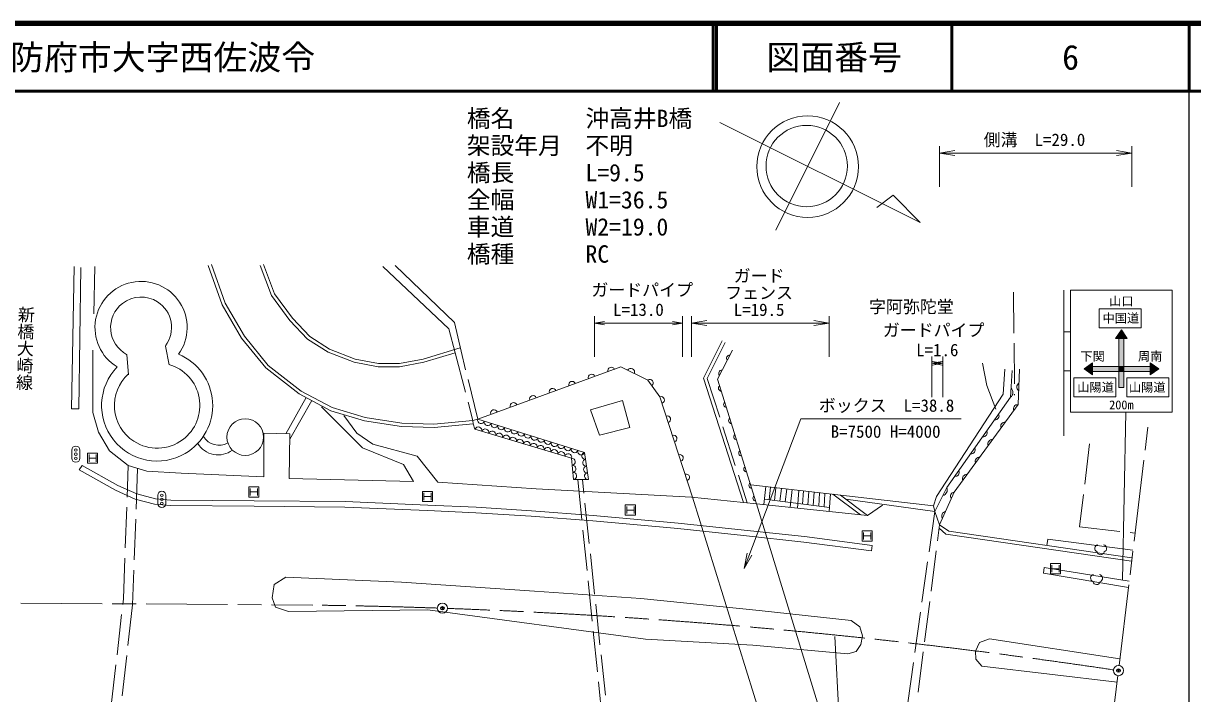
# Model space of a CAD drawing. Units: millimetres, scale not verified. Extents: x 40000 to 680000, y 20000 to 380000.
# Drawn here: x 406984 to 579500, y 281147 to 380000 of the extents above; entities that cross this region are included whole.
import ezdxf
from ezdxf.enums import TextEntityAlignment as Align

# ---------------------------------------------------------------- set-up
doc = ezdxf.new("R2010")
doc.units = ezdxf.units.MM
doc.header["$LTSCALE"] = 1000
doc.header["$PDMODE"] = 32
doc.header["$PDSIZE"] = 500
doc.linetypes.add('CHAIN', pattern=[18.5, 12, -1.5, 3.5, -1.5])
doc.linetypes.add('DASHED', pattern=[7.5, 6, -1.5])
for name, color, linetype, lineweight in [('M-BGD', 7, 'Continuous', 13), ('M-BGD-EXST', 7, 'Continuous', 13), ('M-BMK', 2, 'CHAIN', 13), ('M-BMK-SRVR', 3, 'Continuous', 13), ('M-STR-HTXT', 7, 'Continuous', 13), ('M-STR-STR1', 1, 'Continuous', 13), ('M-STR-STRC', 7, 'Continuous', 13), ('M-STR-STRD', 7, 'Continuous', 13), ('M-TTL', 2, 'Continuous', 140), ('M-TTL-BAND', 7, 'Continuous', 25), ('M-TTL-LINE', 7, 'Continuous', 50)]:
    doc.layers.add(name, color=color, linetype=linetype, lineweight=lineweight)
for name, color, linetype in [('M-BMK-HTXT', 7, 'Continuous'), ('M-OTRS', 6, 'Continuous'), ('M-TTL-TXT', 7, 'Continuous')]:
    doc.layers.add(name, color=color, linetype=linetype)
doc.styles.add('@ＭＳ ゴシック', font='')
doc.styles.add('ＭＳ ゴシック', font='')
doc.styles.get('@ＭＳ ゴシック').set_extended_font_data('@MS Gothic')
doc.styles.get('ＭＳ ゴシック').set_extended_font_data('MS Gothic')

# ---------------------------------------------------------------- blocks, each defined once
blk = doc.blocks.new('open_arrow')
at = {"color": 0, "linetype": 'Continuous', "lineweight": -2}
blk.add_lwpolyline([(7.5, 1.25), (0, 0), (7.5, -1.25)], dxfattribs=at)

msp = doc.modelspace()

# ---------------------------------------------------------------- hatches: boundary and pattern name
at = {"layer": 'M-STR-STRC'}
for points in [[(568991, 334786), (569866, 333536), (569366, 333536), (568616, 333536), (568116, 333536)], [(568616, 333536), (569366, 333536), (569366, 329411), (568616, 329411)], [(564741, 329911), (564741, 329411), (564741, 328661), (564741, 328161), (563491, 329036)], [(573241, 329411), (573241, 329911), (574491, 329036), (573241, 328161), (573241, 328661)], [(563491, 329036), (564026, 329411), (564741, 329411), (564741, 328661), (564741, 328161)], [(564741, 329411), (568616, 329411), (568616, 328661), (564741, 328661)], [(568616, 329411), (569366, 329411), (569366, 328661), (568616, 328661)], [(568616, 328661), (569366, 328661), (569366, 326286), (568616, 326286)], [(569366, 329411), (573241, 329411), (573241, 328661), (569366, 328661)]]:
    msp.add_hatch(color=256, dxfattribs=at).paths.add_polyline_path(points)

# ---------------------------------------------------------------- linework, layer by layer
at = {"layer": 'M-BGD'}
for p, q in [((414493, 344136), (414082, 323149)), ((415179, 323149), (415453, 343999)), ((417511, 344136), (417374, 337141)), ((436303, 338512), (434246, 344273)), ((436758, 338724), (434716, 344441)), ((441927, 344273), (443573, 339884)), ((442395, 344449), (444016, 340125)), ((460033, 344136), (469772, 334946)), ((470595, 335906), (461816, 344273)), ((443573, 339884), (446316, 336180)), ((444016, 340125), (446700, 336503)), ((439184, 333574), (436303, 338512)), ((439596, 333859), (436758, 338724)), ((446700, 336503), (449243, 333826)), ((446316, 336180), (448922, 333437)), ((469772, 334946), (470693, 331395)), ((471555, 331654), (470595, 335906)), ((442750, 329185), (439184, 333574)), ((443102, 329544), (439596, 333859)), ((448922, 333437), (451940, 331517)), ((449243, 333826), (452168, 331964)), ((510099, 333163), (507356, 327676)), ((417237, 331791), (417237, 322601)), ((427973, 332393), (428473, 329643)), ((451940, 331517), (455781, 330008)), ((452168, 331964), (455921, 330490)), ((465949, 330494), (471412, 332133)), ((466068, 330008), (470693, 331395)), ((509414, 327539), (511608, 331791)), ((422224, 331143), (422474, 328143)), ((447960, 325766), (443102, 329544)), ((455781, 330008), (459347, 329322)), ((455921, 330490), (459395, 329822)), ((459395, 329822), (462454, 329822)), ((462454, 329822), (465949, 330494)), ((462502, 329322), (466068, 330008)), ((548490, 329893), (549146, 326613)), ((447688, 325344), (442750, 329185)), ((459347, 329322), (462502, 329322)), ((495148, 329322), (474024, 321641)), ((499126, 327402), (495148, 329322)), ((551552, 325301), (551770, 329018)), ((552864, 328799), (552645, 324863)), ((553739, 323770), (553957, 329018)), ((500909, 324933), (499126, 327402)), ((507356, 327676), (513246, 309351)), ((515175, 309158), (509414, 327539)), ((549146, 326613), (550458, 323114)), ((445688, 319468), (448722, 324797)), ((449540, 324364), (446301, 318695)), ((452352, 322875), (447688, 325344)), ((452543, 323339), (447960, 325766)), ((490644, 323004), (495386, 324359)), ((495386, 324359), (496486, 320379)), ((505716, 310111), (500909, 324933)), ((541711, 310212), (551552, 325301)), ((552645, 324863), (543242, 311524)), ((414082, 323149), (415179, 323149)), ((457015, 317388), (450980, 323424)), ((457290, 321366), (452352, 322875)), ((457400, 321855), (452543, 323339)), ((491999, 319279), (490644, 323004)), ((544336, 310868), (553739, 323770)), ((417237, 322601), (418060, 319720)), ((454272, 322189), (456192, 319583)), ((462776, 320543), (457290, 321366)), ((462821, 321042), (457400, 321855)), ((467561, 320907), (462821, 321042)), ((473291, 321452), (467561, 320907)), ((473338, 320955), (467577, 320406)), ((474024, 321641), (473291, 321452)), ((473338, 320955), (473291, 321452)), ((473613, 320132), (473338, 320955)), ((474024, 321641), (489799, 316702)), ((418060, 319720), (419706, 316977)), ((442476, 313136), (442476, 319583)), ((442476, 319583), (446316, 319446)), ((446316, 319446), (446179, 312862)), ((456192, 319583), (458524, 317937)), ((467577, 320406), (462776, 320543)), ((487878, 315879), (473613, 320132)), ((496486, 320379), (491999, 319279)), ((458524, 317937), (465108, 316154)), ((419706, 316977), (422449, 314782)), ((463051, 314919), (457015, 317388)), ((465108, 316154), (468126, 312313)), ((488153, 312725), (487878, 315879)), ((489799, 316702), (490347, 312725)), ((415652, 314798), (415207, 314130)), ((415207, 314130), (420564, 311130)), ((415652, 314798), (420922, 311846)), ((422449, 314782), (425192, 313959)), ((464560, 312450), (463051, 314919)), ((425192, 313959), (430268, 313685)), ((430268, 313685), (442476, 313136)), ((446179, 312862), (464560, 312450)), ((468126, 312313), (482666, 311353)), ((490347, 312725), (488153, 312725)), ((420564, 311130), (423457, 309845)), ((420922, 311846), (423721, 310602)), ((423721, 310602), (426487, 309885)), ((482666, 311353), (505573, 310118)), ((541275, 308865), (514308, 311922)), ((516524, 311671), (516256, 309044)), ((517232, 311590), (517020, 309721)), ((518027, 311500), (517813, 309619)), ((518822, 311410), (518607, 309517)), ((519617, 311320), (519401, 309416)), ((520412, 311230), (520117, 308635)), ((521402, 311118), (521185, 308522)), ((522068, 311042), (521941, 309090)), ((522864, 310952), (522736, 308988)), ((523660, 310862), (523531, 308886)), ((524456, 310772), (524326, 308784)), ((525252, 310681), (525121, 308682)), ((526047, 310591), (525880, 308025)), ((530482, 307537), (526426, 310548)), ((543242, 311524), (541444, 308018)), ((542149, 306057), (544336, 310868)), ((423457, 309845), (426349, 309095)), ((426349, 309095), (428706, 308880)), ((426487, 309885), (428746, 309680)), ((428706, 308880), (441027, 308773)), ((428746, 309680), (441034, 309573)), ((441034, 309573), (454441, 309466)), ((454441, 309466), (466668, 308930)), ((466668, 308930), (473800, 308633)), ((515175, 309158), (531538, 307425)), ((516334, 309809), (525916, 308581)), ((527525, 310424), (531538, 307425)), ((541444, 308018), (528337, 309817)), ((531538, 307425), (533740, 308949)), ((541275, 308865), (541711, 310212)), ((541444, 308018), (541275, 308865)), ((441027, 308773), (454420, 308666)), ((454420, 308666), (466634, 308130)), ((466634, 308130), (473758, 307834)), ((473758, 307834), (481895, 307315)), ((473800, 308633), (481951, 308113)), ((481895, 307315), (490984, 306623)), ((481951, 308113), (491050, 307420)), ((491050, 307420), (503613, 306293)), ((542149, 306057), (541444, 308018)), ((490984, 306623), (503535, 305497)), ((503535, 305497), (513230, 304459)), ((503613, 306293), (513315, 305254)), ((543111, 304668), (542084, 305548)), ((542149, 306057), (543537, 305094)), ((513230, 304459), (522145, 303506)), ((513315, 305254), (522239, 304301)), ((522239, 304301), (532203, 303001)), ((570485, 300683), (543111, 304668)), ((543537, 305094), (570544, 301177)), ((558130, 303922), (557985, 302999)), ((570677, 302290), (558130, 303922)), ((522145, 303506), (532100, 302208)), ((532203, 303001), (532100, 302208)), ((557598, 299768), (557491, 298916)), ((557491, 298916), (570020, 296794)), ((570134, 297746), (557598, 299768))]:
    msp.add_line(p, q, dxfattribs=at)
at = {"layer": 'M-BGD', "linetype": 'DASHED'}
for p, q in [((553063, 340334), (553244, 325166)), ((470693, 331395), (473291, 321452)), ((474024, 321641), (471555, 331654)), ((510547, 332939), (507895, 327635)), ((507895, 327635), (513789, 309297)), ((564309, 317983), (562817, 305733)), ((421742, 295138), (422449, 314782)), ((423836, 314366), (423080, 294217)), ((488774, 312725), (492799, 273484)), ((493641, 273441), (489479, 312725)), ((541444, 308018), (535589, 266477)), ((537119, 266477), (542149, 306057)), ((562817, 305733), (570980, 304826)), ((416546, 249603), (421742, 295138)), ((423080, 294217), (417975, 249489))]:
    msp.add_line(p, q, dxfattribs=at)
at = {"layer": 'M-BGD'}
msp.add_circle((439720, 318979), 2700, dxfattribs=at)
for centre, radius, start, end in [((424349, 335142), 6800, 324.63742, 238.70013), ((424349, 335142), 4500, 127.74011, 241.78717), ((424349, 335142), 4500, 57.21856, 127.74011), ((424349, 335142), 4500, 323.39114, 57.21856), ((426723, 323644), 6300, 306.63678, 73.97291), ((426723, 323644), 8200, 300.22999, 67.25068), ((511159, 330616), 439, 81.19264, 224.20819), ((426723, 323644), 8200, 136.08687, 300.22999), ((426723, 323644), 6300, 132.55773, 236.96955), ((490831, 327740), 511, 21.21242, 198.7538), ((493712, 328788), 511, 21.21242, 198.7538), ((496616, 328552), 555, 339.90518, 148.55617), ((510012, 328395), 439, 81.19264, 224.20819), ((485070, 325646), 511, 21.21242, 198.7538), ((487951, 326693), 511, 21.21242, 198.7538), ((499417, 326986), 508, 306.70245, 124.97286), ((509985, 326183), 439, 125.89493, 268.91048), ((552113, 325551), 870, 307.73763, 45.90271), ((554157, 326381), 610, 118.15009, 237.07803), ((482189, 324598), 511, 21.21242, 198.7538), ((501063, 324457), 500, 287.99207, 107.94621), ((476428, 322503), 511, 21.21242, 198.7538), ((479309, 323551), 511, 21.21242, 198.7538), ((510732, 323797), 439, 125.89493, 268.91048), ((553685, 323150), 622, 85.09134, 202.73851), ((474522, 321502), 517, 164.48161, 340.75361), ((475508, 321194), 517, 164.48161, 340.75361), ((476494, 320885), 517, 164.48161, 340.75361), ((501989, 321602), 500, 287.99207, 107.94621), ((511480, 321412), 439, 125.89493, 268.91048), ((550357, 322109), 584, 263.88888, 25.74972), ((551805, 320570), 622, 85.09134, 202.73851), ((474113, 319949), 533, 346.91458, 159.88921), ((475132, 319645), 533, 346.91458, 159.88921), ((476151, 319341), 533, 346.91458, 159.88921), ((477170, 319037), 533, 346.91458, 159.88921), ((477480, 320576), 517, 164.48161, 340.75361), ((478189, 318734), 533, 346.91458, 159.88921), ((478466, 320268), 517, 164.48161, 340.75361), ((479452, 319959), 517, 164.48161, 340.75361), ((480438, 319650), 517, 164.48161, 340.75361), ((481423, 319342), 517, 164.48161, 340.75361), ((482409, 319033), 517, 164.48161, 340.75361), ((502915, 318747), 500, 287.99207, 107.94621), ((512228, 319026), 439, 125.89493, 268.91048), ((548593, 319607), 584, 263.88888, 25.74972), ((426723, 323644), 6300, 236.96955, 306.63678), ((435721, 319854), 3500, 210.97563, 306.94075), ((435846, 320478), 2700, 211.1696, 299.13142), ((479208, 318430), 533, 346.91458, 159.88921), ((480227, 318126), 533, 346.91458, 159.88921), ((481246, 317822), 533, 346.91458, 159.88921), ((482265, 317519), 533, 346.91458, 159.88921), ((483284, 317215), 533, 346.91458, 159.88921), ((483395, 318725), 517, 164.48161, 340.75361), ((484303, 316911), 533, 346.91458, 159.88921), ((484381, 318416), 517, 164.48161, 340.75361), ((485367, 318107), 517, 164.48161, 340.75361), ((486353, 317799), 517, 164.48161, 340.75361), ((487339, 317490), 517, 164.48161, 340.75361), ((549924, 317989), 622, 85.09134, 202.73851), ((485321, 316608), 533, 346.91458, 159.88921), ((486340, 316304), 533, 346.91458, 159.88921), ((487359, 316000), 533, 346.91458, 159.88921), ((488325, 317181), 517, 164.48161, 340.75361), ((487895, 315351), 529, 278.06795, 91.87154), ((489311, 316873), 517, 164.48161, 340.75361), ((489869, 316206), 502, 98.07542, 277.63121), ((490006, 315211), 502, 98.07542, 277.63121), ((503841, 315892), 500, 287.99207, 107.94621), ((512976, 316640), 439, 125.89493, 268.91048), ((546830, 317106), 584, 263.88888, 25.74972), ((548044, 315409), 622, 85.09134, 202.73851), ((487987, 314300), 529, 278.06795, 91.87154), ((490143, 314217), 502, 98.07542, 277.63121), ((513723, 314255), 439, 125.89493, 268.91048), ((544480, 313772), 584, 263.88888, 25.74972), ((488078, 313248), 529, 278.06795, 91.87154), ((490281, 313222), 502, 98.07542, 277.63121), ((504767, 313037), 500, 287.99207, 107.94621), ((546163, 312829), 622, 85.09134, 202.73851), ((514471, 311869), 439, 125.89493, 268.91048), ((542436, 311199), 869, 283.74754, 21.95937), ((544404, 310256), 615, 96.38916, 214.72293), ((515065, 309976), 439, 125.89493, 268.91048), ((543092, 307370), 615, 96.38916, 214.72293)]:
    msp.add_arc(centre, radius, start, end, dxfattribs=at)
at = {"layer": 'M-BGD-EXST'}
for p, q in [((414120, 315862), (414120, 317062)), ((415320, 317062), (415320, 315862)), ((417939, 316622), (416439, 316622)), ((416439, 316622), (416439, 315122)), ((416671, 315349), (416671, 316399)), ((416671, 315874), (417721, 315874)), ((417722, 315344), (417722, 316394)), ((417939, 315122), (417939, 316622)), ((416439, 315122), (417939, 315122)), ((441729, 311631), (440229, 311631)), ((440229, 311631), (440229, 310131)), ((440461, 310358), (440461, 311408)), ((440461, 310883), (441511, 310883)), ((441513, 310353), (441513, 311403)), ((441729, 310131), (441729, 311631)), ((467349, 310965), (465849, 310965)), ((465849, 310965), (465849, 309465)), ((466081, 309692), (466081, 310742)), ((467133, 309688), (467133, 310738)), ((467349, 309465), (467349, 310965)), ((426815, 309197), (426815, 310397)), ((428015, 310397), (428015, 309197)), ((440229, 310131), (441729, 310131)), ((465849, 309465), (467349, 309465)), ((466081, 310217), (467131, 310217)), ((497295, 308969), (495795, 308969)), ((495795, 308969), (495795, 307469)), ((497295, 307469), (497295, 308969)), ((495795, 307469), (497295, 307469)), ((496027, 307696), (496027, 308746)), ((496027, 308221), (497077, 308221)), ((497079, 307691), (497079, 308741)), ((532232, 305142), (530732, 305142)), ((530732, 305142), (530732, 303642)), ((530732, 303642), (532232, 303642)), ((530964, 303869), (530964, 304919)), ((530964, 304394), (532014, 304394)), ((532016, 303865), (532016, 304915)), ((532232, 303642), (532232, 305142)), ((560015, 300318), (558515, 300318)), ((558515, 300318), (558515, 298818)), ((560015, 298818), (560015, 300318)), ((558515, 298818), (560015, 298818)), ((558747, 299045), (558747, 300095)), ((558747, 299570), (559797, 299570)), ((559799, 299040), (559799, 300090))]:
    msp.add_line(p, q, dxfattribs=at)
for centre in [(414720, 317062), (414720, 316462), (414720, 315862), (427415, 310397), (427415, 309797), (427415, 309197)]:
    msp.add_circle(centre, 180, dxfattribs=at)
for centre, radius, start, end in [((414720, 317062), 600, 0, 180), ((414720, 315862), 600, 180, 0), ((427415, 310397), 600, 0, 180), ((427415, 309197), 600, 180, 0), ((565595, 302577), 537, 100.75605, 249.2973), ((565930, 302156), 532, 188.73985, 349.61114), ((566261, 302570), 545, 290.56616, 78.96113), ((564989, 298185), 537, 100.75605, 249.2973), ((565656, 298177), 545, 290.56616, 78.96113), ((565324, 297763), 532, 188.73985, 349.61114)]:
    msp.add_arc(centre, radius, start, end, dxfattribs=at)
at = {"layer": 'M-BMK'}
for p, q in [((568658, 285283), (572883, 320441)), ((406606, 294490), (449705, 294200)), ((568475, 283794), (562992, 240271))]:
    msp.add_line(p, q, dxfattribs=at)
for start, end in [(88.04258, 89.23748), (81.51717, 87.94493)]:
    msp.add_arc((437992, -585879), 880157, start, end, dxfattribs=at)
at = {"layer": 'M-BMK-SRVR'}
for p, q in [((527411, 368308), (518024, 349523)), ((509746, 365397), (539293, 350633)), ((535295, 354650), (532892, 352853)), ((539293, 350633), (535295, 354650))]:
    msp.add_line(p, q, dxfattribs=at)
for centre, radius in [((522698, 358878), 7500), ((522561, 358956), 6000), ((468805, 293739), 750), ((568568, 284539), 750)]:
    msp.add_circle(centre, radius, dxfattribs=at)
at = {"layer": 'M-OTRS'}
for p in [(468805, 293739), (568568, 284539)]:
    msp.add_point(p, dxfattribs=at)
at = {"layer": 'M-STR-HTXT'}
for p, q in [((542149, 355872), (542149, 361872)), ((542149, 360872), (570544, 360872)), ((570544, 355872), (570544, 361872)), ((491236, 330802), (491236, 336802)), ((504236, 330802), (504236, 336802)), ((505573, 330802), (505573, 336802)), ((525880, 330802), (525880, 336802)), ((491236, 335802), (504236, 335802)), ((505573, 335802), (525880, 335802)), ((541031, 324862), (541031, 330862)), ((541031, 329862), (542631, 329862)), ((542631, 324862), (542631, 330862))]:
    msp.add_line(p, q, dxfattribs=at)
msp.add_lwpolyline([(513314, 299605), (521703, 321675), (545350, 321675)], dxfattribs=at)
at = {"layer": 'M-STR-STR1'}
for p, q in [((505573, 310118), (515175, 309158)), ((505716, 310111), (517530, 272215)), ((526753, 271311), (515175, 309158))]:
    msp.add_line(p, q, dxfattribs=at)
at = {"layer": 'M-STR-STRC'}
for p, q in [((560491, 340652), (560491, 319152)), ((561491, 340652), (576491, 340652)), ((561491, 340652), (561491, 322652)), ((576491, 340652), (576491, 322652)), ((565710, 337894), (571910, 337894)), ((565710, 337894), (565710, 335094)), ((571910, 337894), (571910, 335094)), ((565710, 335094), (571910, 335094)), ((568116, 333536), (568991, 334786)), ((568991, 334786), (569866, 333536)), ((560491, 334527), (561491, 334527)), ((569866, 333536), (568116, 333536)), ((568616, 333536), (568616, 326286)), ((569366, 333536), (569366, 326286)), ((563491, 329036), (564741, 329911)), ((564741, 329911), (564741, 328161)), ((573241, 328161), (573241, 329911)), ((573241, 329911), (574491, 329036)), ((560491, 328777), (561491, 328777)), ((564741, 328161), (563491, 329036)), ((564741, 329411), (573241, 329411)), ((564741, 328661), (573241, 328661)), ((574491, 329036), (573241, 328161)), ((561977, 327705), (568177, 327705)), ((561977, 327705), (561977, 324905)), ((568177, 327705), (568177, 324905)), ((568616, 326286), (569366, 326286)), ((576004, 327705), (569804, 327705)), ((569804, 327705), (569804, 324905)), ((576004, 327705), (576004, 324905)), ((561977, 324905), (568177, 324905)), ((576004, 324905), (569804, 324905)), ((561491, 322652), (576491, 322652)), ((569649, 322652), (569162, 297883)), ((526691, 289571), (529695, 232729))]:
    msp.add_line(p, q, dxfattribs=at)
at = {"layer": 'M-STR-STRD'}
for p, q in [((443963, 297233), (443674, 295287)), ((445692, 298313), (443963, 297233)), ((462760, 297603), (445692, 298313)), ((482415, 296278), (462760, 297603)), ((443674, 295287), (444179, 293919)), ((498094, 295174), (482415, 296278)), ((515540, 293408), (498094, 295174)), ((444179, 293919), (446124, 293270)), ((446124, 293270), (466656, 293486)), ((466656, 293486), (498787, 289164)), ((529121, 291917), (515540, 293408)), ((530391, 290978), (529121, 291917)), ((530778, 289653), (530391, 290978)), ((498787, 289164), (514636, 288299)), ((514636, 288299), (528612, 287003)), ((529839, 287335), (530557, 288384)), ((530557, 288384), (530778, 289653)), ((548064, 288695), (547460, 287419)), ((549549, 289212), (548064, 288695)), ((568764, 286288), (549549, 289212)), ((528612, 287003), (529839, 287335)), ((547460, 287419), (547527, 286210)), ((547527, 286210), (548400, 285202)), ((548400, 285202), (568349, 282818))]:
    msp.add_line(p, q, dxfattribs=at)
at = {"layer": 'M-TTL'}
msp.add_line((680000, 380000), (40000, 380000), dxfattribs=at)
at = {"layer": 'M-TTL-BAND'}
msp.add_line((579000, 20000), (579000, 370000), dxfattribs=at)
at = {"layer": 'M-TTL-LINE'}
for p, q in [((508747, 380000), (508747, 370000)), ((509247, 380000), (509247, 370000)), ((543997, 380000), (543997, 370000)), ((579000, 380000), (579000, 370000)), ((40000, 370000), (680000, 370000))]:
    msp.add_line(p, q, dxfattribs=at)

# ---------------------------------------------------------------- block references
at = {"layer": 'M-STR-HTXT'}
for p, xscale, yscale in [((542149, 360872), 300, 300), ((491236, 335802), 200, 200), ((505573, 335802), 300, 300), ((541031, 329862), 200, 200)]:
    msp.add_blockref('open_arrow', p, dxfattribs=dict(at, xscale=xscale, yscale=yscale))
for p, xscale, yscale, rotation in [((570544, 360872), 300, 300, 180), ((504236, 335802), 200, 200, 180), ((525880, 335802), 300, 300, 180), ((542631, 329862), 200, 200, 180), ((513314, 299605), 300, 300, 69.2)]:
    msp.add_blockref('open_arrow', p, dxfattribs=dict(at, xscale=xscale, yscale=yscale, rotation=rotation))

# ---------------------------------------------------------------- texts
at = {"layer": 'M-BMK-HTXT', "style": '@ＭＳ ゴシック'}
msp.add_text('新橋大崎線', height=1833, rotation=268.452, dxfattribs=at).set_placement((405620, 325846), align=Align.BOTTOM_RIGHT)
at = {"layer": 'M-BMK-HTXT', "style": 'ＭＳ ゴシック'}
msp.add_text('字阿弥陀堂', height=1833, dxfattribs=at).set_placement((531755, 336749), align=Align.BOTTOM_LEFT)
at = {"layer": 'M-STR-HTXT', "style": 'ＭＳ ゴシック'}
for s, height, p in [('橋名\u3000\u3000\u3000沖高井B橋', 2566, (472418, 367271)), ('架設年月\u3000不明', 2566, (472418, 363271)), ('橋長\u3000\u3000\u3000L=9.5', 2566, (472418, 359271)), ('全幅\u3000\u3000\u3000W1=36.5', 2566, (472418, 355271)), ('車道\u3000\u3000\u3000W2=19.0', 2566, (472418, 351271)), ('橋種\u3000\u3000\u3000RC', 2566, (472418, 347271)), ('ガードパイプ', 1833, (490787, 341608)), ('ガードパイプ', 1833, (533783, 335670)), ('B=7500 H=4000', 1833, (526098, 320710))]:
    msp.add_text(s, height=height, dxfattribs=at).set_placement(p, align=Align.TOP_LEFT)
for s, p in [('側溝\u3000L=29.0', (556167, 361372)), ('ガード', (515538, 341302)), ('フェンス', (515538, 338802)), ('L=13.0', (497736, 336302)), ('L=19.5', (515538, 336302)), ('L=1.6', (541831, 330362))]:
    msp.add_text(s, height=1833, dxfattribs=at).set_placement(p, align=Align.BOTTOM_CENTER)
msp.add_text('ボックス\u3000L=38.8', height=1833, dxfattribs=at).set_placement((524350, 322175), align=Align.BOTTOM_LEFT)
at = {"layer": 'M-STR-STRC', "style": 'ＭＳ ゴシック'}
for s, p in [('山口', (568989, 339043)), ('中国道', (568910, 336528)), ('下関', (564741, 330911)), ('周南', (573241, 330911)), ('山陽道', (565177, 326340)), ('山陽道', (572804, 326340)), ('200m', (568989, 323735))]:
    msp.add_text(s, height=1320, dxfattribs=at).set_placement(p, align=Align.MIDDLE_CENTER)
at = {"layer": 'M-TTL-TXT', "style": 'ＭＳ ゴシック'}
msp.add_text('防府市大字西佐波令', height=3666, dxfattribs=at).set_placement((405024, 375000), align=Align.MIDDLE_LEFT)
for s, p in [('図面番号', (526622, 375000)), ('6', (561497, 375000))]:
    msp.add_text(s, height=3666, dxfattribs=at).set_placement(p, align=Align.MIDDLE_CENTER)

doc.saveas('drawing.dxf')
